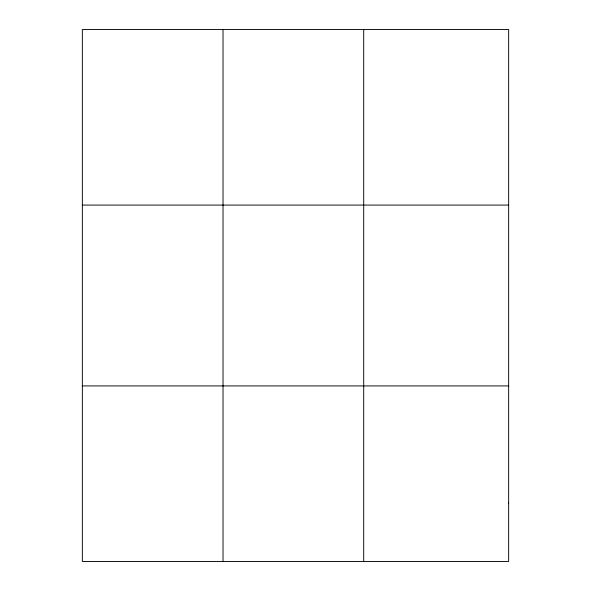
<?xml version="1.0" encoding="UTF-8"?>
<svg xmlns="http://www.w3.org/2000/svg" width="591" height="591" viewBox="0 0 591 591"><rect width="100%" height="100%" fill="white"/><g stroke="black" fill="none" stroke-linecap="round" stroke-linejoin="round"><path stroke-width="0.89" d="M223.029 561.45L223.029 29.55M363.709 561.45L363.709 29.55M82.348 205.077L508.652 205.077M82.348 385.923L508.652 385.923M508.652 502.941L508.652 561.45L82.348 561.45L82.348 29.55L508.652 29.55L508.652 502.941"/></g></svg>
